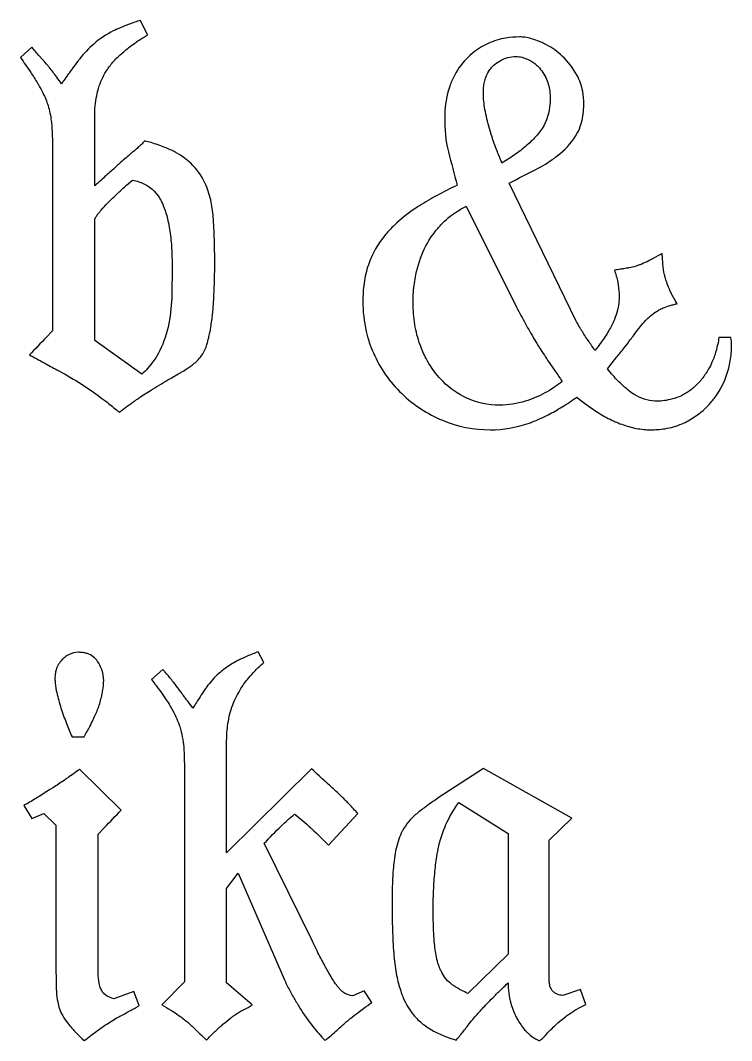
# Model space of a CAD drawing. Extents: x 9 to 156, y 170 to 274.
# Drawn here: x 54.94 to 70.92, y 201.81 to 224.74 of the extents above; entities that cross this region are included whole.
import ezdxf

# ---------------------------------------------------------------- set-up
doc = ezdxf.new("R2010")
doc.units = 0
doc.layers.add('TEXT', color=7, linetype='CONTINUOUS')

msp = doc.modelspace()

# ---------------------------------------------------------------- linework, layer by layer
at = {"layer": 'TEXT', "color": 1}
for p, q in [((57.792, 224.411), (57.635, 224.738)), ((55.196, 224.14), (54.936, 223.903)), ((66.846, 222.966), (66.846, 222.966)), ((56.607, 221.769), (56.607, 222.593)), ((55.659, 221.781), (55.659, 217.762)), ((56.607, 221.024), (56.607, 221.769)), ((57.324, 221.035), (57.454, 221.148)), ((67.433, 217.976), (65.92, 221.081)), ((64.96, 220.561), (66.089, 218.292)), ((56.607, 217.547), (56.607, 220.256)), ((58.346, 219.263), (58.346, 219.263)), ((63.764, 218.416), (63.764, 218.416)), ((55.659, 217.762), (55.518, 217.615)), ((70.909, 217.615), (70.639, 217.615)), ((57.668, 216.791), (56.607, 217.547)), ((68.132, 216.904), (68.347, 217.175)), ((57.646, 216.283), (57.86, 216.418)), ((60.408, 210.311), (60.284, 210.548)), ((58.139, 210.153), (57.88, 209.927)), ((56.097, 208.64), (56.368, 208.64)), ((59.573, 207.873), (59.573, 208.55)), ((57.204, 206.992), (56.267, 207.907)), ((58.624, 207.85), (58.624, 203.131)), ((61.481, 207.918), (59.573, 206.032)), ((59.573, 206.032), (59.573, 207.873)), ((65.345, 207.929), (64.329, 207.263)), ((67.332, 206.811), (65.345, 207.929)), ((55.014, 207.094), (55.194, 206.8)), ((64.792, 207.161), (65.898, 206.462)), ((55.194, 206.8), (55.465, 206.913)), ((55.465, 206.913), (55.736, 206.654)), ((61.865, 206.202), (62.519, 206.913)), ((66.824, 206.315), (67.332, 206.811)), ((55.736, 206.654), (55.736, 203.448)), ((56.685, 206.45), (56.826, 206.597)), ((56.685, 203.38), (56.685, 206.45)), ((65.898, 206.462), (65.898, 203.752)), ((61.492, 204.057), (60.419, 206.247)), ((66.824, 203.188), (66.824, 206.315)), ((59.573, 205.231), (59.833, 205.57)), ((59.833, 205.57), (60.871, 203.176)), ((59.573, 203.109), (59.573, 205.231)), ((64.216, 204.768), (64.216, 204.768)), ((65.898, 203.752), (64.995, 202.872)), ((56.685, 203.38), (56.685, 203.38)), ((57.486, 202.917), (57.035, 202.747)), ((57.61, 202.601), (57.486, 202.917)), ((58.624, 203.131), (58.117, 202.612)), ((60.149, 202.612), (59.573, 203.109)), ((62.666, 202.928), (62.406, 202.815)), ((62.835, 202.669), (62.666, 202.928)), ((67.524, 202.962), (67.129, 202.826)), ((67.648, 202.623), (67.524, 202.962))]:
    msp.add_line(p, q, dxfattribs=at)
for points in [[(57.635, 224.738, 0.012227), (57.38, 224.652, 0.012398), (57.191, 224.578, 0.014847), (57.025, 224.501)], [(57.025, 224.501), (57.025, 224.501, 0.065461), (56.585, 224.207)], [(57.059, 223.846, -0.031985), (57.258, 224.035, -0.019672), (57.462, 224.194, -0.010808), (57.619, 224.302, -0.009526), (57.792, 224.411)], [(66.157, 224.366, 0.040868), (65.85, 224.342, 0.069528), (65.451, 224.219)], [(66.608, 224.264, 0.030096), (66.429, 224.326, 0.033891), (66.275, 224.358, 0.032532), (66.157, 224.366)], [(67.077, 223.971, 0.063261), (66.716, 224.215, 0.019005), (66.608, 224.264)], [(55.399, 223.897, -0.009445), (55.346, 223.957, -0.008492), (55.255, 224.065, -0.003712), (55.196, 224.14)], [(56.585, 224.207, 0.043255), (56.27, 223.877, 0.005822), (56.229, 223.824)], [(65.451, 224.219), (65.451, 224.219, 0.099094), (64.921, 223.83)], [(54.936, 223.903, -0.008786), (55.168, 223.57, -0.011294), (55.324, 223.325, -0.001994), (55.343, 223.293)], [(55.54, 223.739, 0.008258), (55.456, 223.835, 0.004183), (55.399, 223.897)], [(56.229, 223.824, 0.005187), (56.101, 223.652, 0.00528), (55.912, 223.388, 0.001175), (55.862, 223.316)], [(56.709, 223.265, -0.069964), (56.893, 223.638, -0.03718), (57.059, 223.846)], [(64.921, 223.83, 0.084099), (64.634, 223.379, 0.018014), (64.588, 223.259)], [(65.581, 223.733, -0.048467), (65.719, 223.831, -0.12927), (66.075, 223.926, -0.011419), (66.112, 223.926)], [(66.112, 223.926, -0.0506), (66.245, 223.899, -0.038698), (66.366, 223.852)], [(66.366, 223.852, -0.072553), (66.541, 223.733, -0.025265), (66.603, 223.671)], [(67.449, 223.502, 0.079424), (67.118, 223.934, 0.008679), (67.077, 223.971)], [(55.67, 223.575, 0.008222), (55.588, 223.682, 0.005675), (55.54, 223.739)], [(55.862, 223.316, 0.001116), (55.752, 223.465, 0.002059), (55.67, 223.575)], [(65.344, 223.101, -0.023251), (65.35, 223.23, -0.02729), (65.367, 223.347, -0.038773), (65.403, 223.474, -0.068562), (65.489, 223.634, -0.05763), (65.581, 223.733)], [(66.603, 223.671, -0.052585), (66.706, 223.529, -0.039623), (66.778, 223.378)], [(66.778, 223.378, -0.043007), (66.822, 223.226, -0.032985), (66.842, 223.067, -0.016722), (66.846, 222.966)], [(67.602, 222.864, 0.046698), (67.577, 223.144, 0.079338), (67.449, 223.502)], [(55.343, 223.293, -0.01899), (55.442, 223.111, -0.018367), (55.507, 222.965, -0.02086), (55.557, 222.825)], [(56.607, 222.593, -0.050183), (56.651, 223.046, -0.028886), (56.709, 223.265)], [(64.588, 223.259, 0.066383), (64.48, 222.72, 0.017087), (64.475, 222.56)], [(65.389, 222.689, -0.020059), (65.358, 222.877, -0.02307), (65.345, 223.053, -0.007217), (65.344, 223.101)], [(66.846, 222.966, -0.045168), (66.824, 222.722, -0.130607), (66.575, 222.187)], [(67.455, 222.204, 0.051302), (67.538, 222.402, 0.036117), (67.581, 222.586, 0.030545), (67.6, 222.791, 0.009114), (67.602, 222.864)], [(55.557, 222.825, -0.04363), (55.63, 222.482, -0.013803), (55.642, 222.362)], [(65.496, 222.255), (65.496, 222.255, -0.019804), (65.389, 222.689)], [(64.475, 222.56), (64.475, 222.56, 0.068912), (64.56, 221.781)], [(55.642, 222.362, -0.009099), (55.654, 222.131, -0.005024), (55.658, 221.944, -0.003345), (55.659, 221.781)], [(65.632, 221.854, -0.019567), (65.52, 222.175, -0.004071), (65.496, 222.255)], [(66.575, 222.187, -0.03696), (66.356, 221.962, -0.02787), (66.074, 221.737, -0.019927), (65.762, 221.532)], [(67.065, 221.741), (67.065, 221.741, 0.09657), (67.455, 222.204)], [(57.736, 222.029, -0.005327), (57.674, 221.968, -0.004244), (57.601, 221.899)], [(58.617, 221.651, 0.034801), (58.419, 221.774, 0.027698), (58.183, 221.884, 0.024075), (57.874, 221.991, 0.008314), (57.736, 222.029)], [(57.392, 221.718, 0.00573), (57.286, 221.629, 0.004172), (57.165, 221.523, 0.002159), (57.076, 221.442)], [(57.601, 221.899, -0.005079), (57.558, 221.86, -0.005602), (57.482, 221.794, -0.004279), (57.392, 221.718)], [(64.56, 221.781), (64.56, 221.781, 0.007207), (64.757, 221.035)], [(65.762, 221.532, -0.003519), (65.684, 221.721, -0.001605), (65.632, 221.854)], [(66.524, 221.391, 0.039109), (66.941, 221.645, 0.013818), (67.065, 221.741)], [(59.085, 221.086, 0.098837), (58.765, 221.529, 0.030039), (58.617, 221.651)], [(57.076, 221.442, -0.001338), (56.977, 221.352, -0.001938), (56.742, 221.143, -0.000837), (56.607, 221.024)], [(65.92, 221.081), (65.92, 221.081, -0.001724), (66.524, 221.391)], [(57.042, 220.776, -0.007044), (57.224, 220.946, -0.005059), (57.324, 221.035)], [(57.454, 221.148, -0.035882), (57.602, 221.111, -0.162353), (58.031, 220.794, -0.037278), (58.109, 220.665, -0.020477), (58.148, 220.578)], [(59.271, 220.319, 0.037256), (59.214, 220.704, 0.050329), (59.085, 221.086)], [(64.757, 221.035, 0.014663), (64.302, 220.806, 0.017964), (63.906, 220.572, 0.005926), (63.803, 220.505)], [(56.754, 220.477), (56.754, 220.477, -0.019508), (57.042, 220.776)], [(58.148, 220.578, -0.030326), (58.225, 220.351, -0.027218), (58.29, 220.05, -0.023835), (58.333, 219.659, -0.01695), (58.346, 219.263)], [(56.607, 220.256, -0.032958), (56.611, 220.27, -0.024968), (56.616, 220.285, -0.019218), (56.624, 220.301, -0.023326), (56.641, 220.332, -0.016414), (56.665, 220.367, -0.015998), (56.708, 220.422, -0.010137), (56.754, 220.477)], [(63.803, 220.505, 0.043212), (63.338, 220.132, 0.026688), (63.143, 219.924)], [(64.39, 220.144, -0.061091), (64.74, 220.436, -0.028509), (64.96, 220.561)], [(59.305, 219.319, 0.010855), (59.292, 219.974, 0.008165), (59.271, 220.319)], [(64.023, 219.613, -0.065289), (64.32, 220.065, -0.011026), (64.39, 220.144)], [(63.143, 219.924), (63.143, 219.924, 0.093347), (62.759, 219.246)], [(63.826, 219.02), (63.826, 219.02, -0.06263), (64.023, 219.613)], [(69.363, 219.5, -0.003694), (69.161, 219.389, -0.003214), (69.064, 219.336)], [(69.385, 219.201, -0.003899), (69.377, 219.299, -0.002776), (69.369, 219.414, -0.001411), (69.363, 219.5)], [(58.346, 219.263), (58.346, 219.263, -0.004186), (58.34, 218.586)], [(59.288, 218.58, 0.008116), (59.303, 219.03, 0.004309), (59.305, 219.319)], [(62.759, 219.246, 0.04667), (62.662, 218.832, 0.035423), (62.635, 218.428)], [(68.832, 219.235, -0.036836), (68.611, 219.176, -0.002326), (68.595, 219.173)], [(69.064, 219.336, -0.024336), (68.903, 219.262, -0.012292), (68.832, 219.235)], [(69.431, 218.964), (69.431, 218.964, -0.04626), (69.385, 219.201)], [(63.764, 218.416, -0.034923), (63.793, 218.828, -0.014763), (63.826, 219.02)], [(68.595, 219.173, -0.004388), (68.529, 219.162, -0.005305), (68.418, 219.145, -0.004278), (68.29, 219.128)], [(68.29, 219.128, -0.033245), (68.364, 218.855, -0.039201), (68.395, 218.597, -0.065633), (68.364, 218.25, -0.005285), (68.358, 218.225)], [(69.521, 218.71, -0.015048), (69.465, 218.857, -0.013768), (69.431, 218.964)], [(58.34, 218.586), (58.34, 218.586, -0.043356), (58.272, 217.925)], [(59.249, 218.066, 0.006689), (59.257, 218.136, 0.007327), (59.27, 218.28, 0.002103), (59.275, 218.347, 0.003349), (59.284, 218.497, 0.001506), (59.288, 218.58)], [(69.701, 218.371, -0.010242), (69.618, 218.514, -0.011461), (69.563, 218.619, -0.012443), (69.528, 218.693, -0.003517), (69.521, 218.71)], [(62.635, 218.428, 0.05719), (62.71, 217.749, 0.048131), (62.872, 217.265)], [(63.922, 217.446, -0.048038), (63.803, 217.903, -0.038203), (63.764, 218.383, -0.002317), (63.764, 218.416)], [(66.089, 218.292, 0.003171), (66.291, 217.92, 0.002835), (66.388, 217.745)], [(69.29, 218.23, -0.027422), (69.384, 218.276, -0.025441), (69.522, 218.325, -0.01119), (69.608, 218.349, -0.009892), (69.701, 218.371)], [(59.13, 217.457, 0.01252), (59.153, 217.54, 0.009281), (59.176, 217.638, 0.007136), (59.199, 217.75, 0.007136), (59.228, 217.921, 0.004427), (59.249, 218.066)], [(68.358, 218.225, -0.036978), (68.288, 218.016, -0.033345), (68.164, 217.767, -0.02605), (67.992, 217.504, -0.014488), (67.85, 217.321)], [(69.007, 218.01, -0.070155), (69.271, 218.219, -0.004938), (69.29, 218.23)], [(58.272, 217.925), (58.272, 217.925, -0.066559), (58.069, 217.316)], [(67.54, 217.79, -0.00185), (67.501, 217.855, -0.002824), (67.471, 217.907, -0.006833), (67.443, 217.956, -0.007099), (67.433, 217.976)], [(68.731, 217.671, -0.014857), (68.873, 217.858, -0.016868), (68.991, 217.993, -0.002757), (69.007, 218.01)], [(55.518, 217.615), (55.518, 217.615, 0.00071), (55.14, 217.22)], [(66.388, 217.745, 0.006078), (66.503, 217.549, 0.005545), (66.583, 217.418, 0.002036), (66.608, 217.378)], [(67.85, 217.321, -0.002935), (67.701, 217.541, -0.00323), (67.623, 217.658, -0.007142), (67.551, 217.772, -0.001906), (67.54, 217.79)], [(68.347, 217.175, 0.003743), (68.512, 217.382, 0.004981), (68.652, 217.564, 0.00449), (68.731, 217.671)], [(70.639, 217.615, -0.028417), (70.574, 217.314, -0.035519), (70.483, 217.054, -0.027702), (70.407, 216.904)], [(70.859, 216.921, 0.042522), (70.917, 217.256, 0.055527), (70.909, 217.615)], [(58.933, 217.113, 0.083543), (59.084, 217.336, 0.034494), (59.13, 217.457)], [(64.351, 216.712, -0.061209), (64.056, 217.141, -0.032735), (63.922, 217.446)], [(66.608, 217.378), (66.608, 217.378, 0.004069), (66.823, 217.05)], [(55.14, 217.22, 0.001443), (55.469, 217.041, 0.001912), (55.755, 216.887)], [(58.069, 217.316, -0.072688), (57.791, 216.912, -0.02188), (57.668, 216.791)], [(62.872, 217.265), (62.872, 217.265, 0.097587), (63.51, 216.35)], [(58.549, 216.83, 0.013301), (58.666, 216.901, 0.030005), (58.837, 217.024, 0.028013), (58.933, 217.113)], [(66.823, 217.05, 0.003109), (66.953, 216.859, 0.002224), (67.116, 216.622)], [(68.714, 216.345, -0.030661), (68.565, 216.455, -0.026236), (68.368, 216.64, -0.010955), (68.253, 216.764, -0.009436), (68.132, 216.904)], [(70.407, 216.904, -0.034668), (70.257, 216.681, -0.046966), (70.083, 216.494, -0.010617), (70.046, 216.463)], [(70.537, 216.249), (70.537, 216.249, 0.096622), (70.859, 216.921)], [(55.755, 216.887), (55.755, 216.887, -0.017093), (56.246, 216.605)], [(57.86, 216.418, -0.003022), (58.253, 216.657, -0.003579), (58.484, 216.793, -0.001531), (58.549, 216.83)], [(64.972, 216.249, -0.090747), (64.437, 216.62, -0.015411), (64.351, 216.712)], [(56.246, 216.605), (56.246, 216.605, -0.01911), (56.686, 216.305)], [(67.116, 216.622, -0.038955), (66.726, 216.365, -0.051299), (66.287, 216.179, -0.074168), (65.705, 216.091)], [(70.046, 216.463, -0.044662), (69.845, 216.329, -0.051708), (69.639, 216.243)], [(56.686, 216.305, -0.006162), (56.854, 216.179, -0.006565), (57.096, 215.986, -0.001488), (57.16, 215.933)], [(57.499, 216.181, 0.002874), (57.567, 216.227, 0.002991), (57.604, 216.253, 0.006715), (57.646, 216.283)], [(63.51, 216.35), (63.51, 216.35, 0.093209), (64.424, 215.752)], [(65.705, 216.091), (65.705, 216.091, -0.107707), (64.972, 216.249)], [(66.439, 215.713, 0.028346), (66.797, 215.873, 0.019402), (67.113, 216.052, 0.01646), (67.444, 216.272)], [(67.444, 216.272, 0.030245), (67.91, 215.933, 0.030228), (68.233, 215.753, 0.011806), (68.336, 215.707)], [(69.261, 216.181, -0.124493), (68.794, 216.298, -0.021293), (68.714, 216.345)], [(69.639, 216.243, -0.029405), (69.452, 216.199, -0.034426), (69.293, 216.182, -0.008297), (69.261, 216.181)], [(69.95, 215.741, 0.070926), (70.383, 216.068, 0.034703), (70.537, 216.249)], [(57.16, 215.933, -0.00289), (57.319, 216.052, -0.003196), (57.404, 216.114, -0.007118), (57.486, 216.172, -0.001909), (57.499, 216.181)], [(64.424, 215.752), (64.424, 215.752, 0.10032), (65.502, 215.538)], [(65.502, 215.538, 0.083131), (66.352, 215.681, 0.008059), (66.439, 215.713)], [(68.336, 215.707, 0.035188), (68.658, 215.597, 0.045522), (68.989, 215.542, 0.017822), (69.103, 215.538)], [(69.103, 215.538, 0.039016), (69.422, 215.562, 0.06238), (69.81, 215.672, 0.026636), (69.95, 215.741)], [(56.244, 210.537, 0.126483), (56.017, 210.479, 0.05248), (55.919, 210.412, 0.020795), (55.877, 210.373)], [(56.673, 210.328, 0.174884), (56.442, 210.507, 0.037294), (56.365, 210.527, 0.032431), (56.28, 210.536, 0.0115), (56.244, 210.537)], [(60.284, 210.548, 0.012553), (60.036, 210.449, 0.013946), (59.852, 210.365, 0.008149), (59.77, 210.322)], [(55.877, 210.373, 0.125738), (55.741, 210.145, 0.041815), (55.719, 210.044, 0.032262), (55.714, 209.95)], [(56.809, 209.893, 0.09475), (56.756, 210.169, 0.050823), (56.673, 210.328)], [(59.77, 210.322, 0.039486), (59.505, 210.151, 0.019245), (59.398, 210.063)], [(59.895, 209.724, -0.034404), (60.064, 209.957, -0.019089), (60.213, 210.123, -0.01804), (60.408, 210.311)], [(58.331, 209.922, 0.001469), (58.193, 210.088, 0.000374), (58.139, 210.153)], [(59.398, 210.063, 0.054542), (59.121, 209.753, 0.003493), (59.104, 209.73)], [(55.714, 209.95, 0.023755), (55.719, 209.837, 0.02094), (55.736, 209.717, 0.012788), (55.753, 209.634)], [(56.73, 209.419, 0.010756), (56.764, 209.559, 0.00974), (56.784, 209.654, 0.026931), (56.806, 209.822, 0.017582), (56.809, 209.893)], [(57.88, 209.927, -0.011776), (58.093, 209.648, -0.011256), (58.216, 209.47, -0.011029), (58.297, 209.34)], [(58.478, 209.735, 0.009965), (58.351, 209.898, 0.001305), (58.331, 209.922)], [(55.753, 209.634), (55.753, 209.634, 0.018722), (55.849, 209.284)], [(58.619, 209.543), (58.619, 209.543, 0.004386), (58.478, 209.735)], [(59.104, 209.73, 0.006926), (59.003, 209.58, 0.005521), (58.894, 209.409, 0.003049), (58.816, 209.284)], [(59.646, 209.154, -0.054533), (59.795, 209.547, -0.022151), (59.895, 209.724)], [(56.368, 208.64, 0.010007), (56.497, 208.871, 0.009304), (56.576, 209.028, 0.024644), (56.685, 209.282, 0.021625), (56.73, 209.419)], [(58.297, 209.34, -0.021272), (58.412, 209.127, -0.021522), (58.487, 208.952, -0.011776), (58.517, 208.866)], [(58.816, 209.284, -0.0039), (58.705, 209.428, -0.004228), (58.638, 209.517, -0.001711), (58.619, 209.543)], [(55.849, 209.284), (55.849, 209.284, 0.022128), (55.973, 208.939)], [(59.573, 208.55, -0.038196), (59.602, 208.934, -0.024113), (59.646, 209.154)], [(55.973, 208.939), (55.973, 208.939, 0.00078), (56.097, 208.64)], [(58.517, 208.866), (58.517, 208.866, -0.061085), (58.608, 208.403)], [(58.608, 208.403, -0.010123), (58.62, 208.146, -0.005991), (58.624, 207.928, -0.001804), (58.624, 207.85)], [(56.267, 207.907, -0.003469), (55.994, 207.712, -0.001636), (55.917, 207.658)], [(61.791, 207.63, -0.002085), (61.649, 207.761, -0.001485), (61.481, 207.918)], [(55.917, 207.658, -0.010244), (55.669, 207.493, -0.001616), (55.635, 207.472)], [(62.034, 207.41), (62.034, 207.41, -0.001758), (61.791, 207.63)], [(55.358, 207.297, -0.007247), (55.243, 207.226, -0.005733), (55.111, 207.149, -0.003095), (55.014, 207.094)], [(55.635, 207.472), (55.635, 207.472, 0.003121), (55.358, 207.297)], [(62.26, 207.195), (62.26, 207.195, 0.012837), (62.034, 207.41)], [(62.519, 206.913, 0.010949), (62.333, 207.119, 0.006718), (62.26, 207.195)], [(64.329, 207.263, 0.012579), (64.018, 207.045, 0.013233), (63.821, 206.89)], [(64.329, 206.117), (64.329, 206.117, -0.112149), (64.792, 207.161)], [(56.826, 206.597), (56.826, 206.597, 0.000878), (57.204, 206.992)], [(60.798, 206.631, -0.01071), (60.949, 206.772, -0.011042), (61.042, 206.851, -0.011516), (61.108, 206.902)], [(61.108, 206.902, -0.017741), (61.462, 206.592, -0.001026), (61.486, 206.569)], [(63.821, 206.89, 0.096165), (63.53, 206.534, 0.012838), (63.499, 206.473)], [(60.419, 206.247), (60.419, 206.247, -0.010622), (60.798, 206.631)], [(61.486, 206.569), (61.486, 206.569, -0.006819), (61.865, 206.202)], [(63.499, 206.473, 0.033888), (63.426, 206.287, 0.027345), (63.371, 206.073, 0.020527), (63.336, 205.852)], [(64.216, 204.768, -0.01222), (64.227, 205.234, -0.014587), (64.26, 205.66, -0.017582), (64.315, 206.045, -0.003871), (64.329, 206.117)], [(63.336, 205.852, 0.010301), (63.316, 205.652, 0.009922), (63.299, 205.365, 0.007561), (63.291, 205.036, 0.002516), (63.291, 204.892)], [(63.291, 204.892, 0.008598), (63.3, 204.292, 0.011593), (63.329, 203.777, 0.004157), (63.341, 203.645)], [(64.25, 203.938, -0.011022), (64.232, 204.158, -0.008121), (64.221, 204.413, -0.007553), (64.216, 204.768)], [(61.814, 203.43, -0.00527), (61.745, 203.556, -0.003974), (61.668, 203.703, -0.003101), (61.584, 203.87, -0.002487), (61.492, 204.057)], [(64.374, 203.413, -0.031141), (64.323, 203.552, -0.026763), (64.28, 203.731, -0.017354), (64.254, 203.899, -0.003467), (64.25, 203.938)], [(63.341, 203.645, 0.027773), (63.405, 203.225, 0.032491), (63.499, 202.887, 0.014431), (63.544, 202.77)], [(55.736, 203.448, 0.003639), (55.738, 203.218, 0.004894), (55.742, 203.02, 0.004465), (55.747, 202.905)], [(56.764, 202.934, -0.037898), (56.741, 202.979, -0.029352), (56.722, 203.033, -0.022827), (56.707, 203.096, -0.017986), (56.696, 203.169, -0.019334), (56.686, 203.285, -0.011045), (56.685, 203.38)], [(62.039, 203.064, -0.011114), (61.976, 203.158, -0.009296), (61.891, 203.295, -0.005979), (61.814, 203.43)], [(64.611, 203.092, -0.064379), (64.479, 203.231, -0.045107), (64.392, 203.376, -0.009367), (64.374, 203.413)], [(60.871, 203.176, 0.012098), (60.959, 202.998, 0.01098), (61.09, 202.759, 0.007432), (61.221, 202.539)], [(66.914, 202.911, -0.068223), (66.875, 202.96, -0.037722), (66.856, 202.998, -0.032737), (66.841, 203.04, -0.027779), (66.831, 203.088, -0.023327), (66.825, 203.141, -0.016339), (66.824, 203.188)], [(57.035, 202.747, -0.030496), (56.956, 202.776, -0.036456), (56.888, 202.811, -0.062373), (56.81, 202.873, -0.054756), (56.764, 202.934)], [(62.22, 202.877, -0.033219), (62.182, 202.903, -0.032443), (62.133, 202.949, -0.024077), (62.081, 203.008, -0.014843), (62.039, 203.064)], [(64.995, 202.872, -0.016846), (64.856, 202.937, -0.03271), (64.68, 203.041, -0.018618), (64.611, 203.092)], [(65.452, 202.668, -0.004754), (65.592, 202.81, -0.003164), (65.764, 202.98, -0.001542), (65.898, 203.109)], [(65.898, 203.109), (65.898, 203.109, 0.069124), (65.96, 202.651)], [(67.129, 202.826, -0.05117), (67.061, 202.833, -0.111137), (66.943, 202.887, -0.028243), (66.914, 202.911)], [(55.747, 202.905, 0.035868), (55.775, 202.68, 0.033852), (55.815, 202.527)], [(62.406, 202.815), (62.406, 202.815, -0.109586), (62.22, 202.877)], [(63.544, 202.77, 0.073657), (63.773, 202.389, 0.053625), (63.985, 202.183)], [(55.815, 202.527, 0.046272), (55.89, 202.364, 0.03874), (56.002, 202.2)], [(57.193, 202.369, 0.005864), (57.428, 202.494, 0.00602), (57.526, 202.549, 0.007261), (57.581, 202.582, 0.00808), (57.61, 202.601)], [(58.117, 202.612, -0.010001), (58.318, 202.494, -0.00831), (58.416, 202.431)], [(59.731, 202.369, -0.015452), (59.818, 202.428, -0.018641), (59.9, 202.476, -0.006072), (59.923, 202.488)], [(59.923, 202.488, 0.007881), (59.997, 202.526, 0.003921), (60.053, 202.557, 0.004903), (60.149, 202.612)], [(61.221, 202.539, 0.030206), (61.511, 202.128, 0.020594), (61.785, 201.81)], [(62.531, 202.443, -0.001432), (62.652, 202.533, -0.000616), (62.835, 202.669)], [(65.181, 202.375, -0.006577), (65.27, 202.474, -0.004955), (65.374, 202.587, -0.002626), (65.452, 202.668)], [(65.96, 202.651, 0.048503), (66.076, 202.35, 0.018223), (66.124, 202.262)], [(67.236, 202.381, -0.023671), (67.401, 202.491, -0.02011), (67.59, 202.595, -0.005141), (67.648, 202.623)], [(56.368, 201.81, -0.008998), (56.667, 202.035, -0.009813), (56.879, 202.182, -0.009361), (57.022, 202.273, -0.012002), (57.152, 202.348, -0.004574), (57.193, 202.369)], [(58.416, 202.431), (58.416, 202.431, -0.017938), (58.636, 202.273)], [(58.636, 202.273, -0.02233), (58.778, 202.151, -0.008714), (58.845, 202.087)], [(59.488, 202.177, -0.010893), (59.664, 202.319, -0.006973), (59.731, 202.369)], [(62.164, 202.144, -0.004575), (62.247, 202.218, -0.009201), (62.341, 202.297, -0.003176), (62.361, 202.313)], [(62.361, 202.313), (62.361, 202.313, -0.005904), (62.531, 202.443)], [(64.978, 202.127), (64.978, 202.127, -0.013885), (65.181, 202.375)], [(66.124, 202.262, 0.051355), (66.296, 202.028, 0.016223), (66.35, 201.974)], [(66.942, 202.138, -0.015678), (67.057, 202.24, -0.012147), (67.193, 202.348, -0.002959), (67.236, 202.381)], [(56.002, 202.2, 0.014622), (56.093, 202.092, 0.010797), (56.206, 201.971, 0.010049), (56.368, 201.81)], [(58.845, 202.087, 0.004027), (58.934, 202, 0.003559), (59.08, 201.861, 0.000751), (59.121, 201.822)], [(59.121, 201.822, -0.008317), (59.303, 202.006, -0.008838), (59.412, 202.111, -0.009472), (59.488, 202.177)], [(61.785, 201.81, 0.001931), (62.055, 202.046, 0.002187), (62.164, 202.144)], [(63.985, 202.183, 0.041934), (64.225, 202.026, 0.031742), (64.489, 201.905, 0.021836), (64.735, 201.822)], [(64.735, 201.822, 0.003173), (64.899, 202.025, 0.00267), (64.978, 202.127)], [(66.745, 201.935, -0.013134), (66.834, 202.031, -0.010017), (66.942, 202.138)], [(66.35, 201.974, 0.039692), (66.452, 201.89, 0.054647), (66.576, 201.823, 0.01572), (66.61, 201.81)], [(66.61, 201.81, 0.026428), (66.635, 201.828, 0.024199), (66.671, 201.858, 0.012002), (66.698, 201.884, 0.009926), (66.725, 201.913, 0.005549), (66.745, 201.935)]]:
    msp.add_lwpolyline(points, format="xyb", dxfattribs=at)

doc.saveas('drawing.dxf')
